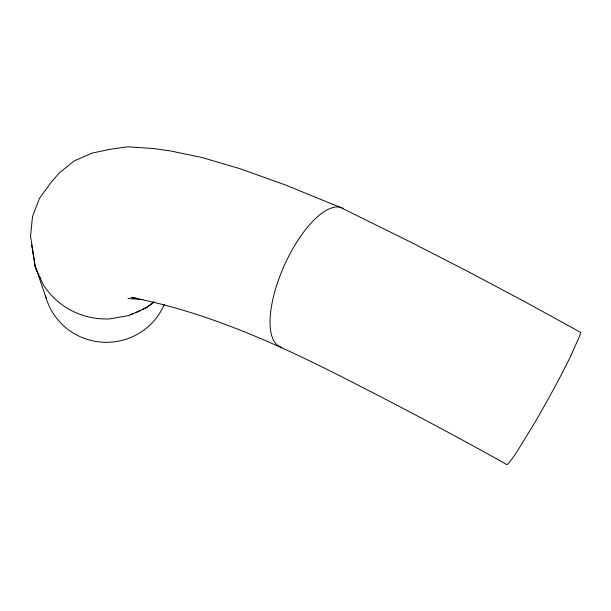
<?xml version="1.0" encoding="UTF-8"?>
<svg xmlns="http://www.w3.org/2000/svg" width="611" height="611" viewBox="0 0 611 611"><rect width="100%" height="100%" fill="white"/><g stroke="black" fill="none" stroke-linecap="round" stroke-linejoin="round"><path stroke-width="0.92" d="M32.154 247.692L35.255 267.259L43.328 284.795A74.45 72.793 -7.2 0 0 109.674 318.919L129.081 315.52L147.014 307.31L153.537 301.964M127.989 298.496L142.004 299.443M136.635 298.229L131.144 297.458C212.75 313.145 288.499 349.171 361.857 387.091C410.462 411.898 458.609 437.606 506.259 464.207A74.45 4.567 -60.9 0 0 517.601 450.712L534.404 423.27A76.734 4.705 -60.9 0 0 570.063 357.427L579.358 336.661A74.45 4.567 -60.9 0 0 580.45 332.277M580.45 332.285L524.643 301.628L467.3 271.177L409.935 241.742L340.312 207.373L284.94 184.797L240.597 168.903L202.065 157.516L170.339 150.925L152.949 148.496L127.722 146.793L109.209 149.458L91.978 153.132L74.244 160.892L59.145 173.073L50.965 182.513L39.471 198.354L32.505 216.6L30.55 236.014L35.11 265.8A75.359 73.954 1.3 0 0 35.682 267.542M35.11 265.8L46.383 298.748M31.948 247.18L31.856 246.76A75.359 73.954 1.3 0 1 31.818 244.927M154.033 302.17A75.359 73.954 1.3 0 1 142.264 309.685M140.583 310.525A75.359 73.954 1.3 0 1 135.421 312.794M133.664 313.466A75.359 73.954 1.3 0 1 130.128 314.673M40.043 277.768A75.359 73.954 1.3 0 1 39.211 276.111M36.958 271.009A75.359 73.954 1.3 0 1 36.293 269.283M164.199 304.576A62.712 61.535 1.3 0 1 101.808 342.16A62.712 61.535 1.3 0 1 45.604 296.03M282.022 347.499A76.115 29.397 -65.8 0 1 283.863 266.472A76.115 29.397 -65.8 0 1 343.527 208.557"/></g></svg>
